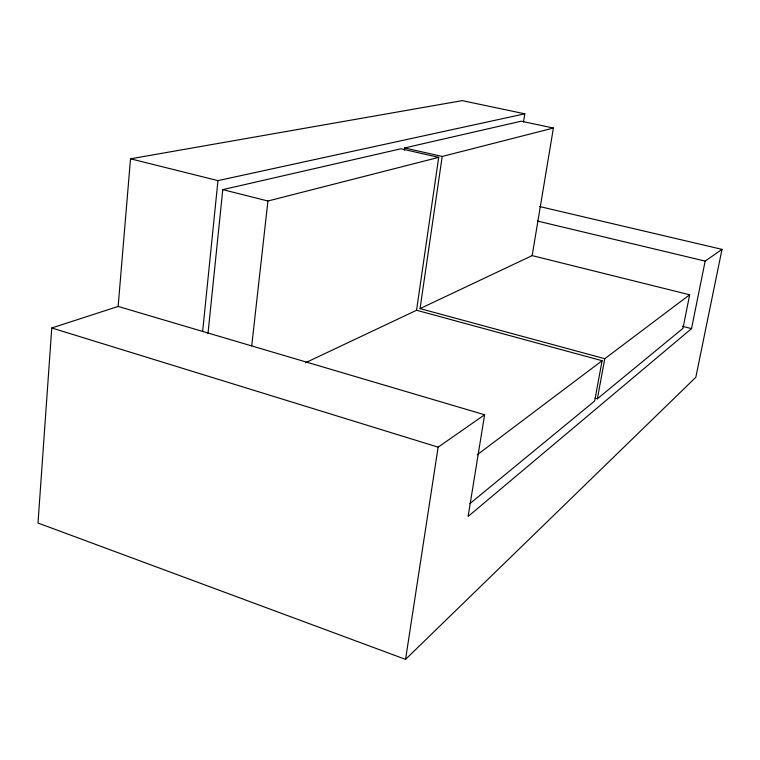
<?xml version="1.0" encoding="UTF-8"?>
<svg xmlns="http://www.w3.org/2000/svg" width="760" height="760" viewBox="0 0 760 760"><rect width="100%" height="100%" fill="white"/><g stroke="black" fill="none" stroke-linecap="round" stroke-linejoin="round"><path stroke-width="1.14" d="M722 249.365L705.156 261.098L691.533 328.633L468.112 516.467L484.604 414.77L118.142 306.441L51.766 327.969L38 523.022L405.555 659.366L695.818 377.302L722 249.365L539.591 206.539M118.142 306.441L130.511 158.811L462.222 100.633L524.818 113.81L523.507 121.98M202.644 331.426L217.958 180.633L524.818 113.81M208.002 333.469L222.766 189.63L400.966 148.77L438.7 157.368L416.556 310.26L305.463 362.776M251.722 345.809L267.928 201.011L438.7 157.368M404.31 150.28L404.633 147.934L521.217 121.201L553.403 128.05L532.152 255.616L420.062 308.608L442.197 156.465L553.403 128.05M405.555 659.366L438.13 447.155L484.604 414.77M416.556 310.26L602.1 360.724L594.662 401.014L469.87 503.661M595.08 398.145L597.36 398.791L604.779 358.701L689.662 294.776L532.152 255.616M689.662 294.776L682.936 328.396L597.36 398.791M477.223 454.784L602.1 360.724M404.633 147.934L442.197 156.465M537.434 221.036L705.156 261.098M130.511 158.811L217.958 180.633M222.766 189.63L267.928 201.011M682.385 326.277L691.533 328.633M420.062 308.608L604.779 358.701M51.766 327.969L438.13 447.155"/></g></svg>
